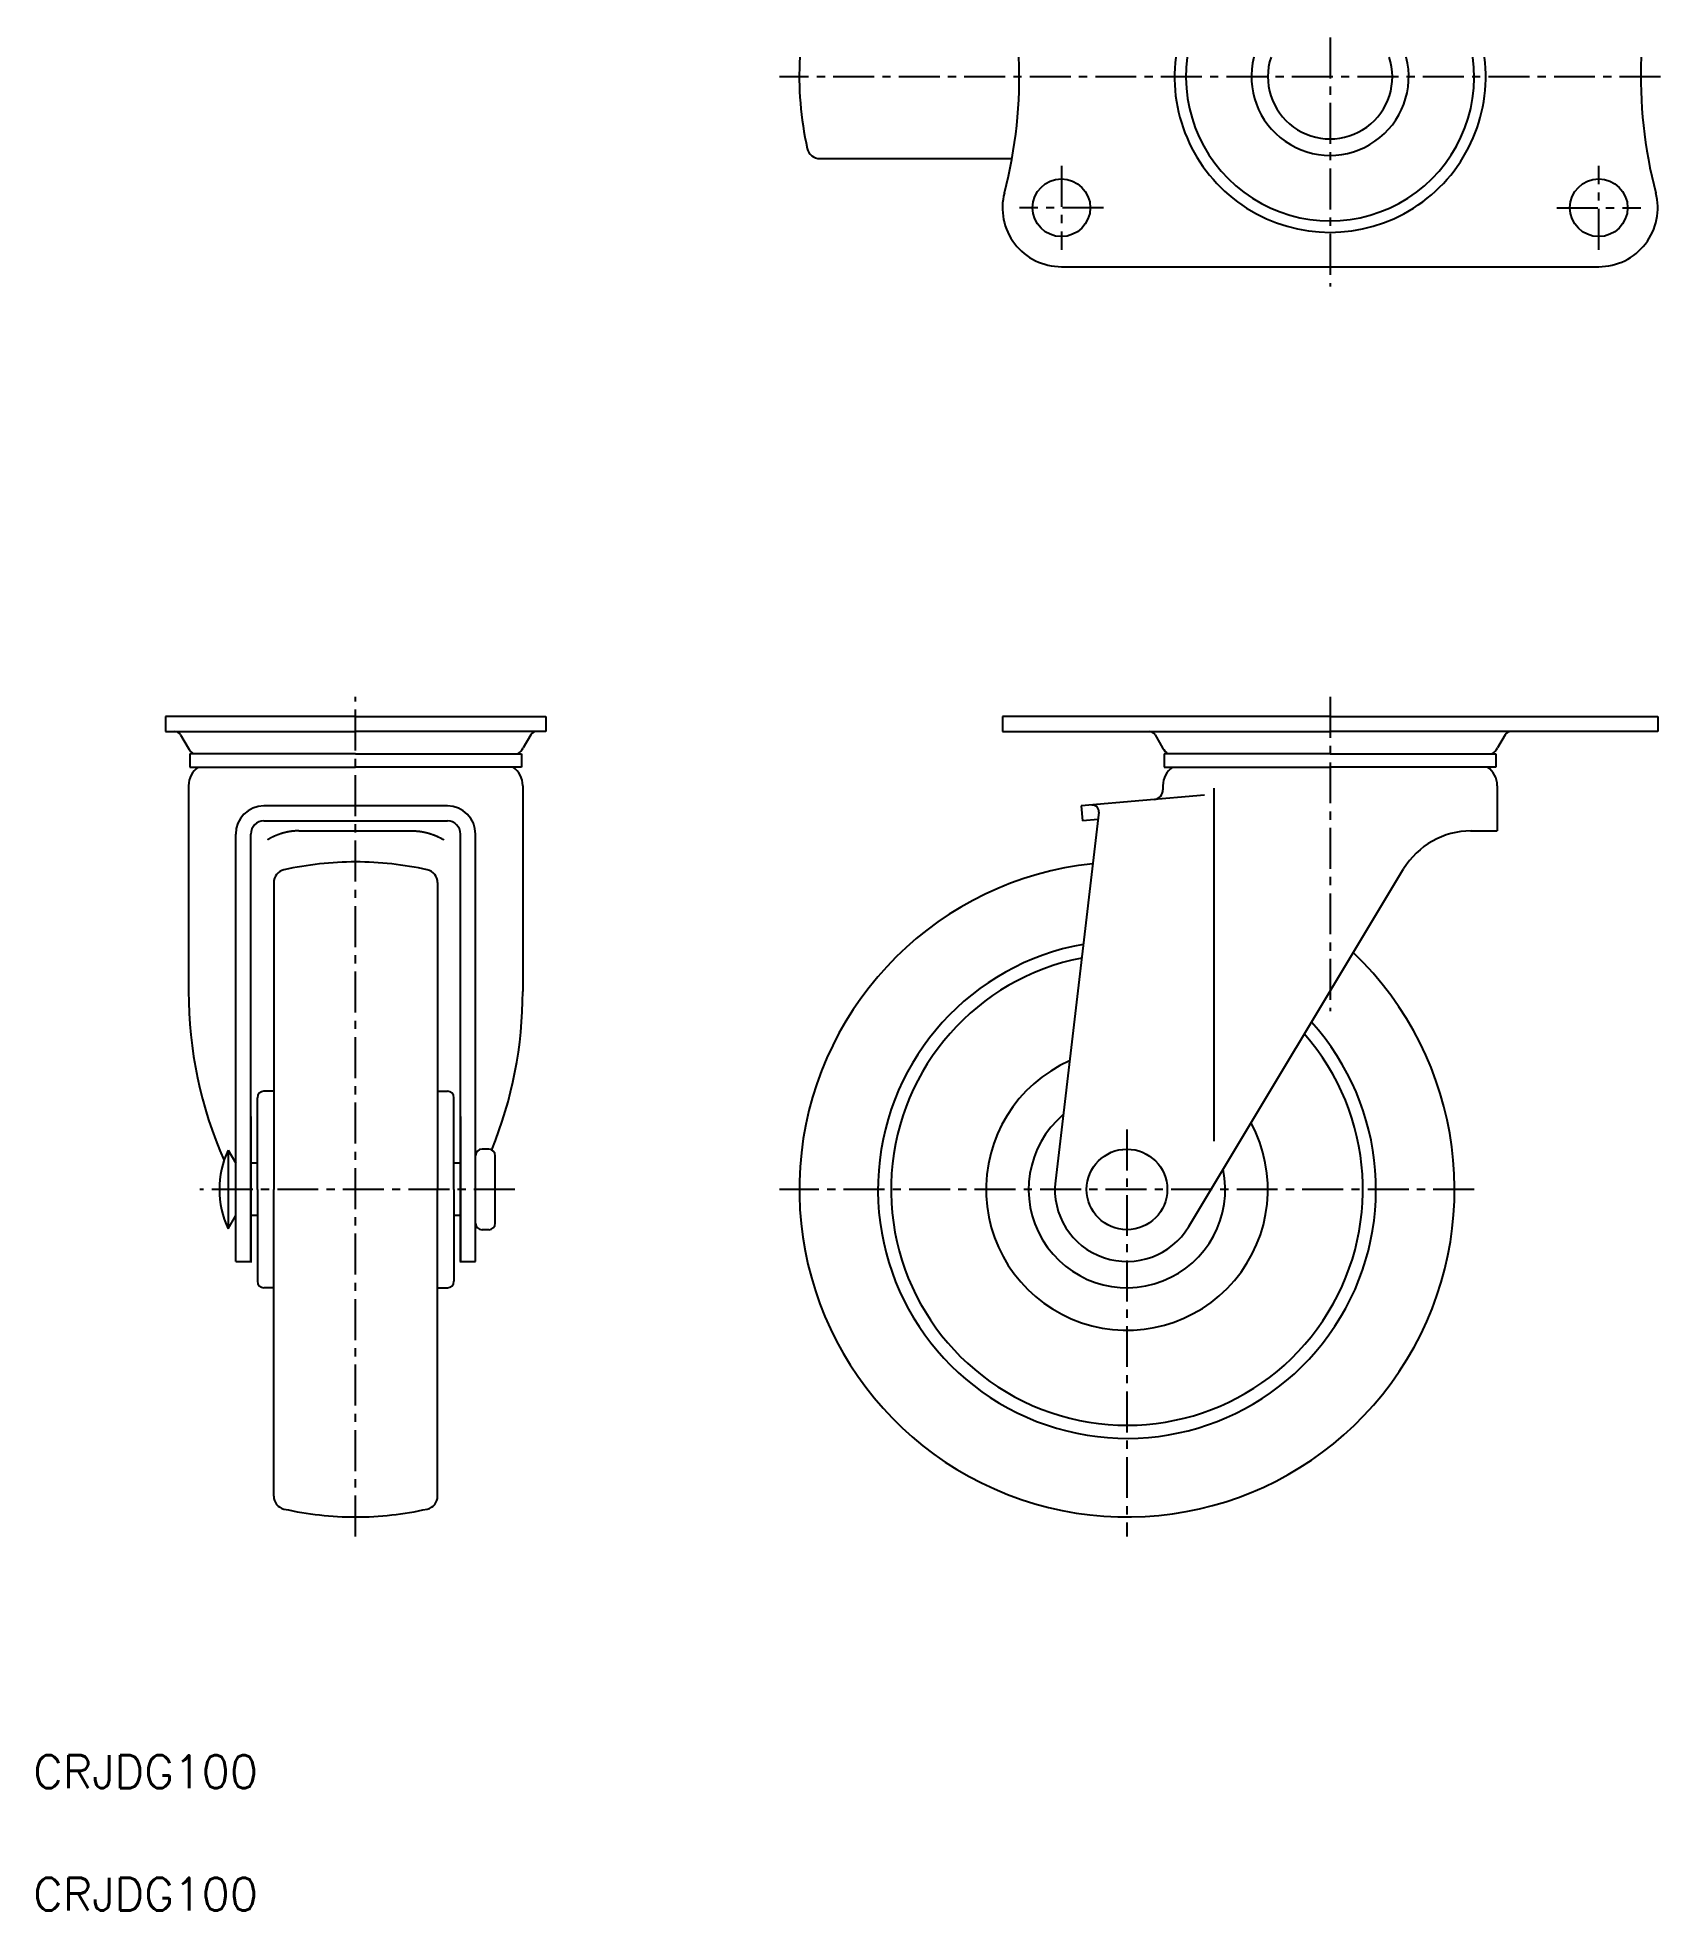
# Model space of a CAD drawing. Extents: x -13 to 235, y -21 to 265.
import ezdxf

# ---------------------------------------------------------------- set-up
doc = ezdxf.new("R2010")
doc.units = 0
doc.header["$LTSCALE"] = 5
doc.linetypes.add('CENTER', pattern=[2, 1.25, -0.25, 0.25, -0.25])
doc.layers.get('0').update_dxf_attribs({"linetype": 'CONTINUOUS'})
doc.layers.add('CENTER', color=1, linetype='CENTER')
doc.styles.get("Standard").update_dxf_attribs({"font": 'txt.shx'})

msp = doc.modelspace()

# ---------------------------------------------------------------- linework, layer by layer
at = {"color": 7, "linetype": 'CONTINUOUS'}
for p, q in [((106.490045, 246.560872), (116.32753, 246.560872)), ((116.32753, 246.560872), (135.775981, 246.560872)), ((143.32753, 230.060872), (225.32753, 230.060872)), ((6.622824, 161.396185), (6.622824, 159.096185)), ((35.622824, 161.396185), (6.622824, 161.396185)), ((35.622824, 161.396185), (64.622824, 161.396185)), ((64.622824, 161.396185), (64.622824, 159.096185)), ((134.32753, 161.396185), (134.32753, 159.096185)), ((184.32753, 161.396185), (134.32753, 161.396185)), ((184.32753, 161.396185), (234.32753, 161.396185)), ((234.32753, 161.396185), (234.32753, 159.096185)), ((6.622824, 159.096185), (35.622824, 159.096185)), ((8.913319, 158.596185), (10.06802, 156.596185)), ((64.622824, 159.096185), (35.622824, 159.096185)), ((62.332329, 158.596185), (61.177628, 156.596185)), ((134.32753, 159.096185), (184.326753, 159.096185)), ((157.617248, 158.596185), (158.771949, 156.596185)), ((234.32753, 159.096185), (184.328306, 159.096185)), ((211.037811, 158.596185), (209.88311, 156.596185)), ((35.622824, 155.686185), (10.317034, 155.686185)), ((10.317034, 155.686185), (10.317034, 153.686185)), ((35.622824, 155.686185), (60.928615, 155.686185)), ((60.928615, 155.686185), (60.928615, 153.686185)), ((184.32753, 155.686185), (159.021739, 155.686185)), ((159.021739, 155.686185), (159.021739, 153.686185)), ((184.32753, 155.686185), (209.63332, 155.686185)), ((209.63332, 155.686185), (209.63332, 153.686185)), ((10.317034, 153.686185), (35.622824, 153.686185)), ((60.928615, 153.686185), (35.622824, 153.686185)), ((159.021739, 153.686185), (184.32753, 153.686185)), ((209.63332, 153.686185), (184.32753, 153.686185)), ((10.122824, 150.836185), (10.122824, 119.431205)), ((61.122824, 150.836185), (61.122824, 119.431205)), ((165.143166, 149.3888), (146.326753, 147.742577)), ((158.826753, 150.836185), (158.826753, 150.210682)), ((166.569151, 150.436185), (166.569151, 96.571915)), ((209.826753, 150.836185), (209.826753, 143.936185)), ((49.622824, 147.742577), (21.622824, 147.742577)), ((149.042436, 146.772255), (142.403259, 90.484715)), ((146.32753, 147.742577), (146.527988, 145.451329)), ((17.322824, 78.196185), (17.322824, 143.442577)), ((19.622824, 78.196185), (19.622824, 143.451329)), ((21.622824, 145.451329), (49.622824, 145.451329)), ((26.942824, 143.936185), (44.302824, 143.936185)), ((51.622824, 78.196185), (51.622824, 143.451329)), ((53.922824, 78.196185), (53.922824, 143.442577)), ((148.911225, 145.659836), (146.527988, 145.451329)), ((205.780018, 143.936185), (207.526753, 143.936185)), ((207.526753, 143.936185), (209.826753, 143.936185)), ((162.75637, 83.530767), (195.554873, 138.116642)), ((23.122824, 136.03367), (23.122824, 126.196185)), ((48.122824, 136.03367), (48.122824, 126.196185)), ((23.122824, 126.196185), (23.122824, 89.196185)), ((48.122824, 126.196185), (48.122824, 89.196185)), ((53.922824, 80.267031), (53.922824, 122.386059)), ((20.622824, 89.196185), (20.622824, 103.196185)), ((23.122824, 104.196185), (21.622824, 104.196185)), ((48.122824, 104.196185), (49.622824, 104.196185)), ((50.622824, 89.196185), (50.622824, 103.196185)), ((19.622824, 100.344715), (19.622824, 78.047656)), ((51.622824, 100.344715), (51.622824, 78.047656)), ((16.168124, 95.196185), (17.322824, 93.196185)), ((16.168124, 95.196185), (16.168124, 83.196185)), ((55.922824, 95.346185), (54.922824, 95.346185)), ((20.622824, 93.196185), (19.622824, 93.196185)), ((51.622824, 93.196185), (50.622824, 93.196185)), ((51.622824, 85.196185), (51.622824, 93.196185)), ((56.922824, 84.046185), (56.922824, 94.346185)), ((20.622824, 89.196185), (20.622824, 75.196185)), ((23.122824, 52.196185), (23.122824, 89.196185)), ((48.122824, 52.196185), (48.122824, 89.196185)), ((50.622824, 89.196185), (50.622824, 75.196185)), ((16.168124, 83.196185), (17.322824, 85.196185)), ((20.622824, 85.196185), (19.622824, 85.196185)), ((51.622824, 85.196185), (50.622824, 85.196185)), ((55.922824, 83.046185), (54.922824, 83.046185)), ((17.322824, 78.196185), (19.622824, 78.196185)), ((51.622824, 78.196185), (53.922824, 78.196185)), ((23.122824, 74.196185), (21.622824, 74.196185)), ((48.122824, 74.196185), (49.622824, 74.196185)), ((23.122824, 42.3587), (23.122824, 52.196185)), ((48.122824, 42.3587), (48.122824, 52.196185))]:
    msp.add_line(p, q, dxfattribs=at)
for points in [[(26.9428, 143.936, 0), (26.905, 143.936, 0), (26.8673, 143.936, 0), (26.8295, 143.935, 0), (26.7917, 143.935, 0), (26.754, 143.934, 0), (26.7162, 143.933, 0), (26.6784, 143.932, 0), (26.6406, 143.931, 0), (26.6029, 143.929, 0), (26.5651, 143.928, 0), (26.5274, 143.926, 0), (26.4896, 143.924, 0), (26.4518, 143.922, 0), (26.4141, 143.92, 0), (26.3763, 143.918, 0), (26.3386, 143.915, 0), (26.3009, 143.912, 0), (26.2631, 143.909, 0), (26.2254, 143.906, 0), (26.1877, 143.903, 0), (26.1499, 143.9, 0), (26.1122, 143.896, 0), (26.0745, 143.892, 0), (26.0368, 143.888, 0), (25.9991, 143.884, 0), (25.9614, 143.88, 0), (25.9237, 143.876, 0), (25.8861, 143.871, 0), (25.8484, 143.866, 0), (25.8107, 143.862, 0), (25.7731, 143.857, 0), (25.7354, 143.851, 0), (25.6978, 143.846, 0), (25.6601, 143.84, 0), (25.6225, 143.835, 0), (25.5849, 143.829, 0), (25.5473, 143.823, 0), (25.5097, 143.817, 0), (25.4721, 143.81, 0), (25.4345, 143.804, 0), (25.397, 143.797, 0), (25.3594, 143.79, 0), (25.3219, 143.783, 0), (25.2843, 143.776, 0), (25.2468, 143.768, 0), (25.2093, 143.761, 0), (25.1718, 143.753, 0), (25.1343, 143.745, 0), (25.0969, 143.737, 0), (25.0594, 143.729, 0), (25.0219, 143.721, 0), (24.9845, 143.712, 0), (24.9471, 143.704, 0), (24.9097, 143.695, 0), (24.8723, 143.686, 0), (24.8349, 143.677, 0), (24.7975, 143.667, 0), (24.7602, 143.658, 0), (24.7228, 143.648, 0), (24.6855, 143.638, 0), (24.6482, 143.628, 0), (24.6109, 143.618, 0), (24.5736, 143.608, 0), (24.5364, 143.597, 0), (24.4991, 143.587, 0), (24.4619, 143.576, 0), (24.4247, 143.565, 0), (24.3875, 143.554, 0), (24.3503, 143.542, 0), (24.3132, 143.531, 0), (24.276, 143.519, 0), (24.2389, 143.508, 0), (24.2018, 143.496, 0), (24.1647, 143.483, 0), (24.1276, 143.471, 0), (24.0906, 143.459, 0), (24.0536, 143.446, 0), (24.0165, 143.433, 0), (23.9796, 143.42, 0), (23.9426, 143.407, 0), (23.9056, 143.394, 0), (23.8687, 143.381, 0), (23.8318, 143.367, 0), (23.7949, 143.353, 0), (23.758, 143.339, 0), (23.7212, 143.325, 0), (23.6844, 143.311, 0), (23.6476, 143.297, 0), (23.6108, 143.282, 0), (23.574, 143.268, 0), (23.5373, 143.253, 0), (23.5006, 143.238, 0), (23.4639, 143.222, 0), (23.4272, 143.207, 0), (23.3906, 143.192, 0), (23.354, 143.176, 0), (23.3174, 143.16, 0), (23.2808, 143.144, 0), (23.2443, 143.128, 0), (23.2078, 143.112, 0), (23.1713, 143.095, 0), (23.1348, 143.078, 0), (23.0984, 143.062, 0), (23.062, 143.045, 0), (23.0256, 143.028, 0), (22.9892, 143.01, 0), (22.9529, 142.993, 0), (22.9166, 142.975, 0), (22.8803, 142.957, 0), (22.844, 142.94, 0), (22.8078, 142.922, 0), (22.7716, 142.903, 0), (22.7355, 142.885, 0), (22.6993, 142.866, 0), (22.6632, 142.848, 0), (22.6271, 142.829, 0), (22.5911, 142.81, 0), (22.555, 142.791, 0), (22.519, 142.771, 0), (22.4831, 142.752, 0), (22.4471, 142.732, 0), (22.4112, 142.712, 0), (22.3754, 142.692, 0), (22.3395, 142.672, 0), (22.3037, 142.652, 0), (22.2679, 142.631, 0), (22.2322, 142.611, 0), (22.1965, 142.59, 0)], [(44.3028, 143.936, 0), (44.3406, 143.936, 0), (44.3784, 143.936, 0), (44.4161, 143.935, 0), (44.4539, 143.935, 0), (44.4917, 143.934, 0), (44.5295, 143.933, 0), (44.5672, 143.932, 0), (44.605, 143.931, 0), (44.6428, 143.929, 0), (44.6805, 143.928, 0), (44.7183, 143.926, 0), (44.7561, 143.924, 0), (44.7938, 143.922, 0), (44.8316, 143.92, 0), (44.8693, 143.918, 0), (44.9071, 143.915, 0), (44.9448, 143.912, 0), (44.9825, 143.909, 0), (45.0203, 143.906, 0), (45.058, 143.903, 0), (45.0957, 143.9, 0), (45.1334, 143.896, 0), (45.1711, 143.892, 0), (45.2088, 143.888, 0), (45.2465, 143.884, 0), (45.2842, 143.88, 0), (45.3219, 143.876, 0), (45.3596, 143.871, 0), (45.3973, 143.866, 0), (45.4349, 143.862, 0), (45.4726, 143.857, 0), (45.5102, 143.851, 0), (45.5479, 143.846, 0), (45.5855, 143.84, 0), (45.6231, 143.835, 0), (45.6607, 143.829, 0), (45.6983, 143.823, 0), (45.7359, 143.817, 0), (45.7735, 143.81, 0), (45.8111, 143.804, 0), (45.8487, 143.797, 0), (45.8862, 143.79, 0), (45.9238, 143.783, 0), (45.9613, 143.776, 0), (45.9988, 143.768, 0), (46.0363, 143.761, 0), (46.0738, 143.753, 0), (46.1113, 143.745, 0), (46.1488, 143.737, 0), (46.1863, 143.729, 0), (46.2237, 143.721, 0), (46.2611, 143.712, 0), (46.2986, 143.704, 0), (46.336, 143.695, 0), (46.3734, 143.686, 0), (46.4108, 143.677, 0), (46.4481, 143.667, 0), (46.4855, 143.658, 0), (46.5228, 143.648, 0), (46.5601, 143.638, 0), (46.5974, 143.628, 0), (46.6347, 143.618, 0), (46.672, 143.608, 0), (46.7093, 143.597, 0), (46.7465, 143.587, 0), (46.7838, 143.576, 0), (46.821, 143.565, 0), (46.8582, 143.554, 0), (46.8953, 143.542, 0), (46.9325, 143.531, 0), (46.9696, 143.519, 0), (47.0068, 143.508, 0), (47.0439, 143.496, 0), (47.0809, 143.483, 0), (47.118, 143.471, 0), (47.1551, 143.459, 0), (47.1921, 143.446, 0), (47.2291, 143.433, 0), (47.2661, 143.42, 0), (47.3031, 143.407, 0), (47.34, 143.394, 0), (47.3769, 143.381, 0), (47.4139, 143.367, 0), (47.4507, 143.353, 0), (47.4876, 143.339, 0), (47.5244, 143.325, 0), (47.5613, 143.311, 0), (47.5981, 143.297, 0), (47.6349, 143.282, 0), (47.6716, 143.268, 0), (47.7083, 143.253, 0), (47.745, 143.238, 0), (47.7817, 143.222, 0), (47.8184, 143.207, 0), (47.855, 143.192, 0), (47.8917, 143.176, 0), (47.9282, 143.16, 0), (47.9648, 143.144, 0), (48.0014, 143.128, 0), (48.0379, 143.112, 0), (48.0744, 143.095, 0), (48.1108, 143.078, 0), (48.1473, 143.062, 0), (48.1837, 143.045, 0), (48.2201, 143.028, 0), (48.2564, 143.01, 0), (48.2928, 142.993, 0), (48.3291, 142.975, 0), (48.3654, 142.957, 0), (48.4016, 142.94, 0), (48.4378, 142.922, 0), (48.474, 142.903, 0), (48.5102, 142.885, 0), (48.5463, 142.866, 0), (48.5824, 142.848, 0), (48.6185, 142.829, 0), (48.6546, 142.81, 0), (48.6906, 142.791, 0), (48.7266, 142.771, 0), (48.7626, 142.752, 0), (48.7985, 142.732, 0), (48.8344, 142.712, 0), (48.8703, 142.692, 0), (48.9061, 142.672, 0), (48.9419, 142.652, 0), (48.9777, 142.631, 0), (49.0135, 142.611, 0), (49.0492, 142.59, 0)]]:
    msp.add_polyline3d(points, dxfattribs=at)
for centre, radius in [((143.32753, 239.060872), 4.4), ((225.32753, 239.060872), 4.4), ((153.32753, 89.196185), 6.15)]:
    msp.add_circle(centre, radius, dxfattribs=at)
for centre, radius, start, end in [((153.32753, 259.060872), 50, 176.560187, 192.635625), ((66.901094, 259.060872), 70, 345.335146, 2.456286), ((184.32753, 259.060872), 23.75, 172.743253, 7.256747), ((184.32753, 259.060872), 22, 172.16252, 7.83748), ((184.32753, 259.060872), 12, 165.522488, 14.477512), ((184.32753, 259.060872), 9.5, 161.59152, 18.40848), ((301.753965, 259.060872), 70, 177.543714, 194.664854), ((106.490045, 248.560872), 2, 192.635625, 270), ((143.32753, 239.060872), 9, 165.335146, 270), ((225.32753, 239.060872), 9, 270, 14.664854), ((8.047294, 158.096185), 1, 30, 90), ((63.198354, 158.096185), 1, 90, 150), ((156.751223, 158.096185), 1, 30, 90), ((211.903836, 158.096185), 1, 90, 150), ((12.666096, 158.096185), 3, 210, 233.449602), ((58.579552, 158.096185), 3, 306.550398, 330), ((161.370025, 158.096185), 3, 210, 233.449602), ((207.285034, 158.096185), 3, 306.550398, 330), ((13.622824, 150.836185), 3.5, 125.483204, 180), ((57.622824, 150.836185), 3.5, 0, 54.516796), ((162.326753, 150.836185), 3.5, 125.483204, 180), ((206.328306, 150.836185), 3.5, 0, 54.516796), ((157.326753, 150.210682), 1.5, 275, 0), ((21.622824, 143.442577), 4.3, 90, 180), ((49.622824, 143.442577), 4.3, 0, 90), ((148.049321, 146.889395), 1, 353.272981, 95), ((21.622824, 143.451329), 2, 90, 180), ((49.622824, 143.451329), 2, 0, 90), ((205.840104, 131.936185), 12, 90, 149), ((25.122824, 136.03367), 2, 102.635625, 180), ((35.622824, 89.196185), 50, 90, 102.635625), ((35.622824, 89.196185), 50, 77.364375, 90), ((46.122824, 136.03367), 2, 360, 77.364375), ((153.32753, 89.196185), 50, 95.982014, 46.290967), ((153.32753, 89.196185), 38, 100.09943, 42.173551), ((153.32753, 89.196185), 36, 101.064572, 41.208409), ((74.385389, 119.431205), 64.262565, 180, 203.6854), ((-3.139741, 119.431205), 64.262565, 337.876449, 0), ((153.32753, 89.196185), 21.5, 114.045306, 28.227675), ((21.622824, 103.196185), 1, 90, 180), ((49.622824, 103.196185), 1, 360, 90), ((153.32753, 89.196185), 15, 130.439553, 11.833428), ((28.875395, 89.196185), 14.05257, 154.724695, 205.275305), ((54.922824, 94.346185), 1, 90, 180), ((55.922824, 94.346185), 1, 0, 90), ((153.32753, 89.196185), 11, 173.272981, 329), ((54.922824, 84.046185), 1, 180, 270), ((55.922824, 84.046185), 1, 270, 0), ((21.622824, 75.196185), 1, 180, 270), ((49.622824, 75.196185), 1, 270, 0), ((25.122824, 42.3587), 2, 180, 257.364375), ((35.622824, 89.196185), 50, 257.364375, 270), ((35.622824, 89.196185), 50, 270, 282.635625), ((46.122824, 42.3587), 2, 282.635625, 0)]:
    msp.add_arc(centre, radius, start, end, dxfattribs=at)
at = {"layer": 'CENTER', "color": 1, "linetype": 'CENTER'}
for p, q in [((184.32753, 265.060872), (184.32753, 227.060872)), ((234.753965, 259.060872), (100.32753, 259.060872)), ((143.32753, 245.460872), (143.32753, 232.660872)), ((225.32753, 232.660872), (225.32753, 245.460872)), ((149.72753, 239.060872), (136.92753, 239.060872)), ((218.92753, 239.060872), (231.72753, 239.060872)), ((35.622824, 36.196185), (35.622824, 164.396185)), ((184.32753, 164.396185), (184.32753, 116.431205)), ((153.32753, 98.346185), (153.32753, 36.196185)), ((59.922824, 89.196185), (11.822824, 89.196185)), ((206.32753, 89.196185), (100.32753, 89.196185))]:
    msp.add_line(p, q, dxfattribs=at)

# ---------------------------------------------------------------- texts
for p in [(-13.574735, -2.19268), (-13.574735, -20.889915)]:
    msp.add_text('CRJDG100', height=5).set_placement(p)

doc.saveas('drawing.dxf')
